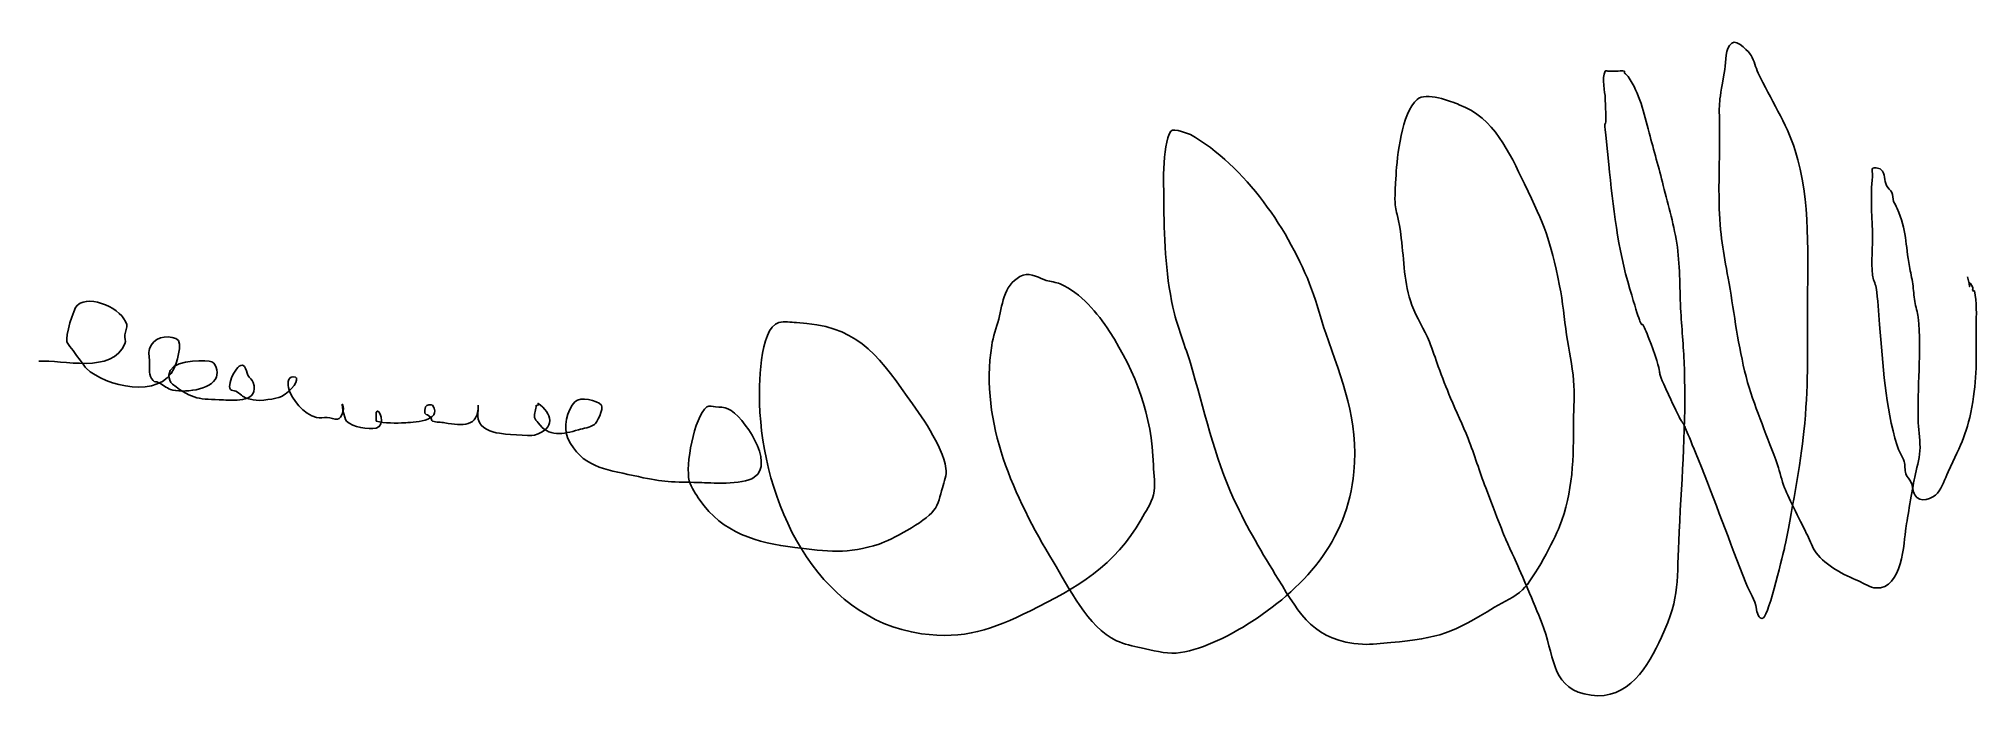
# Model space of a CAD drawing. Extents: x 90 to 421, y 442 to 555.
import ezdxf

# ---------------------------------------------------------------- set-up
doc = ezdxf.new("R2010")
doc.units = 0
doc.layers.add('Calque_1', color=7, linetype='CONTINUOUS')

msp = doc.modelspace()

# ---------------------------------------------------------------- linework, layer by layer
at = {"layer": 'Calque_1', "color": 7}
for points in [[(379.022712, 554.324258), (377.811043, 553.354923), (378.078378, 551.356951), (377.823288, 549.826356)], [(382.321191, 552.22526), (382.082513, 552.643058), (379.962539, 555.07612), (379.022712, 554.324258)], [(383.520614, 549.226658), (383.056129, 550.197836), (382.855294, 551.290564), (382.321191, 552.22526)], [(357.432831, 549.526507), (356.773805, 548.428139), (357.401934, 545.802746), (357.432831, 545.028605)], [(358.032529, 549.526507), (357.832687, 549.526507), (357.535672, 549.698003), (357.432831, 549.526507)], [(359.231981, 549.526507), (358.832183, 549.526507), (358.432356, 549.526507), (358.032529, 549.526507)], [(360.731282, 549.526507), (360.284287, 549.749877), (359.731729, 549.526507), (359.231981, 549.526507)], [(360.731282, 549.226658), (360.675723, 549.309713), (360.820573, 549.481776), (360.731282, 549.526507)], [(361.331008, 548.626932), (361.174252, 548.862208), (360.888094, 548.991411), (360.731282, 549.226658)], [(377.823288, 549.826356), (376.59634, 542.464668), (376.923713, 545.605172), (376.923713, 537.831978)], [(389.817666, 536.032828), (388.301329, 540.733436), (385.632028, 544.811868), (383.520614, 549.226658)], [(332.544472, 543.829181), (331.067027, 544.397414), (326.882324, 546.071443), (325.347817, 544.728756)], [(357.432831, 545.028605), (357.827528, 535.160806), (356.695427, 546.737641), (358.032529, 533.633953)], [(364.929307, 539.03143), (364.011902, 542.548205), (363.355427, 545.590261), (361.331008, 548.626932)], [(325.347817, 544.728756), (322.73331, 542.441027), (321.925635, 534.917083), (321.749518, 531.834775)], [(343.639276, 530.335474), (341.049685, 535.730457), (338.490567, 541.542217), (332.544472, 543.829181)], [(283.367463, 539.331279), (281.688738, 536.813206), (282.168026, 529.137184), (282.168026, 526.437298)], [(286.665931, 538.731553), (286.60612, 538.765285), (283.74908, 539.903707), (283.367463, 539.331279)], [(367.328183, 530.035625), (366.586441, 533.049052), (365.71269, 536.02852), (364.929307, 539.03143)], [(307.356236, 512.343893), (303.697843, 522.175833), (295.977855, 533.493581), (286.665931, 538.731553)], [(376.923713, 537.831978), (376.923713, 533.633953), (376.71395, 529.430683), (376.923713, 525.237874)], [(391.916693, 508.745594), (391.916693, 517.515619), (392.538302, 527.598879), (389.817666, 536.032828)], [(358.032529, 533.633953), (358.762082, 526.484523), (359.55771, 519.254362), (361.630857, 512.343893)], [(403.611222, 533.034227), (402.559909, 533.244557), (403.086869, 532.213342), (403.011496, 531.534926)], [(404.510797, 532.73435), (404.287427, 532.958003), (403.921162, 532.972176), (403.611222, 533.034227)], [(405.410372, 530.035625), (404.986309, 530.883751), (405.181332, 532.063843), (404.510797, 532.73435)], [(321.749518, 531.834775), (321.287613, 523.751471), (321.758022, 528.176013), (322.649093, 521.039849)], [(349.636479, 512.943619), (347.965087, 521.161313), (347.184822, 522.948898), (343.639276, 530.335474)], [(369.727058, 519.54052), (369.233405, 523.094995), (368.185918, 526.551052), (367.328183, 530.035625)], [(403.011496, 531.534926), (402.64577, 528.24325), (402.888472, 525.257773), (403.011496, 521.939395)], [(406.309946, 528.836173), (406.106986, 529.292891), (405.633883, 529.58863), (405.410372, 530.035625)], [(282.168026, 526.437298), (282.168026, 520.349726), (282.509464, 514.088872), (283.967178, 508.145868)], [(406.609824, 527.336901), (406.509761, 527.836649), (406.516847, 528.370441), (406.309946, 528.836173)], [(407.20955, 526.137449), (407.024447, 526.544391), (406.809723, 526.937074), (406.609824, 527.336901)], [(409.308548, 516.242069), (408.609099, 519.972491), (408.899679, 522.419159), (407.20955, 526.137449)], [(376.923713, 525.237874), (377.185068, 520.009455), (377.841798, 517.630309), (378.722863, 512.343893)], [(322.649093, 521.039849), (323.127921, 517.20908), (323.06366, 513.337408), (324.448243, 509.645169)], [(370.326784, 508.445717), (370.112485, 512.143172), (370.236643, 515.872091), (369.727058, 519.54052)], [(403.011496, 521.939395), (403.10022, 519.542164), (402.74674, 517.126989), (403.011496, 514.742769)], [(409.908274, 513.243468), (409.708431, 514.24302), (409.4964, 515.240192), (409.308548, 516.242069)], [(258.179247, 514.742769), (254.970882, 513.576085), (254.674032, 510.017584), (253.981205, 507.246293)], [(262.077423, 513.843194), (261.108326, 514.146047), (259.421981, 515.194668), (258.179247, 514.742769)], [(264.476299, 513.243468), (263.721169, 513.573846), (262.864137, 513.597345), (262.077423, 513.843194)], [(272.872369, 505.147266), (270.850391, 508.281335), (268.000183, 511.701789), (264.476299, 513.243468)], [(350.835902, 504.54754), (350.421591, 507.344117), (350.199921, 510.173235), (349.636479, 512.943619)], [(403.011496, 514.742769), (403.092, 514.019565), (403.4916, 513.361531), (403.611222, 512.64377)], [(403.611222, 512.64377), (403.957871, 510.563934), (404.020035, 508.446567), (404.210948, 506.346718)], [(410.208151, 510.244894), (410.051395, 511.237106), (410.008309, 512.243943), (409.908274, 513.243468)], [(420.103502, 512.64377), (418.766825, 515.317153), (420.221991, 510.37115), (419.203928, 514.44292)], [(420.103502, 512.044044), (420.014211, 512.22291), (420.192794, 512.464961), (420.103502, 512.64377)], [(96.854698, 509.645169), (96.08298, 508.959184), (94.783995, 504.298517), (95.05554, 503.348117)], [(105.250768, 506.346718), (104.605109, 508.929364), (98.999016, 511.551213), (96.854698, 509.645169)], [(309.755112, 504.847389), (308.895165, 507.326117), (308.271203, 509.884951), (307.356236, 512.343893)], [(324.448243, 509.645169), (325.264564, 507.468331), (326.569691, 505.501143), (327.446844, 503.348117)], [(361.630857, 512.343893), (365.115288, 500.729159), (362.261225, 511.298532), (365.529033, 502.148665)], [(378.722863, 512.343893), (379.608973, 507.027175), (380.257909, 501.655011), (381.721465, 496.451339)], [(410.807849, 507.546142), (410.720542, 508.463518), (410.351868, 509.334633), (410.208151, 510.244894)], [(420.40338, 512.044044), (420.377868, 512.140989), (420.148261, 511.954753), (420.103502, 512.044044)], [(420.703228, 506.046841), (420.703228, 507.78), (420.852047, 510.249515), (420.40338, 512.044044)], [(104.950911, 504.54754), (105.005959, 505.153049), (105.398235, 505.756857), (105.250768, 506.346718)], [(216.498739, 506.646567), (213.062615, 505.730268), (213.136894, 495.198482), (213.200286, 492.853011)], [(219.497338, 506.646567), (218.498749, 506.689937), (217.464523, 506.904236), (216.498739, 506.646567)], [(238.388502, 494.052463), (233.138007, 501.553162), (229.406111, 506.215757), (219.497338, 506.646567)], [(253.981205, 507.246293), (253.604869, 505.740926), (253.014222, 504.282557), (252.781767, 502.748391)], [(283.967178, 508.145868), (284.667477, 505.290784), (285.821206, 502.565528), (286.665931, 499.749789)], [(370.92651, 498.850214), (370.827865, 502.053449), (370.512255, 505.246337), (370.326784, 508.445717)], [(391.316967, 488.05526), (392.110583, 495.877861), (391.916693, 500.928746), (391.916693, 508.745594)], [(404.210948, 506.346718), (404.843244, 499.391405), (405.158202, 492.396463), (407.20955, 485.656384)], [(410.807849, 489.554561), (410.633235, 495.488863), (411.371008, 501.633184), (410.807849, 507.546142)], [(420.103502, 493.152888), (420.876397, 497.900665), (420.703228, 501.32897), (420.703228, 506.046841)], [(90.257783, 500.049666), (94.25829, 500.360882), (102.850206, 497.796463), (104.950911, 503.048239)], [(95.05554, 503.348117), (95.108349, 503.163298), (98.287971, 498.912094), (98.354001, 498.850214)], [(104.950911, 503.048239), (105.136523, 503.512271), (104.905698, 504.049833), (104.950911, 504.54754)], [(113.646847, 503.947814), (111.969825, 504.576709), (109.76241, 504.142554), (109.148947, 502.148665)], [(113.346989, 498.850214), (113.516529, 499.217528), (115.11201, 503.398375), (113.646847, 503.947814)], [(252.781767, 502.748391), (250.751344, 489.347575), (256.579849, 477.027326), (263.276861, 465.865625)], [(280.368867, 482.357934), (280.120524, 490.801351), (277.436801, 498.072416), (272.872369, 505.147266)], [(314.552863, 481.158482), (315.360907, 490.046825), (312.56195, 496.75714), (309.755112, 504.847389)], [(327.446844, 503.348117), (328.00748, 501.972009), (328.446369, 500.549414), (328.946145, 499.150063)], [(352.035354, 496.751187), (351.821339, 499.371846), (351.221244, 501.946583), (350.835902, 504.54754)], [(109.148947, 502.148665), (108.913785, 501.384416), (109.148947, 500.549414), (109.148947, 499.749789)], [(109.148947, 499.749789), (109.148947, 498.660123), (108.963334, 497.693594), (109.748667, 496.751187)], [(119.344184, 500.049666), (117.722625, 500.252343), (112.447409, 500.211524), (112.447409, 497.650762)], [(120.543622, 497.350913), (120.862536, 498.307663), (120.557511, 499.897984), (119.344184, 500.049666)], [(125.341379, 499.150063), (124.348663, 500.390957), (122.268013, 496.151206), (122.942497, 495.251887)], [(286.665931, 499.749789), (289.00355, 491.957688), (290.714428, 483.787191), (294.162406, 476.360731)], [(365.529033, 502.148665), (367.893014, 495.529512), (365.447679, 500.340189), (368.227786, 494.352312)], [(98.354001, 498.850214), (101.721682, 495.693014), (110.918038, 493.587496), (113.346989, 498.850214)], [(109.748667, 496.751187), (109.951033, 496.508258), (110.365537, 496.592731), (110.648248, 496.451339)], [(110.648248, 496.451339), (111.369022, 496.090942), (111.988363, 495.522935), (112.747266, 495.251887)], [(112.447409, 497.650762), (112.447409, 497.112491), (112.619557, 496.478438), (113.047123, 496.15149)], [(112.747266, 495.251887), (114.681966, 494.560942), (119.794708, 495.104202), (120.543622, 497.350913)], [(113.047123, 496.15149), (116.653649, 493.39355), (117.608091, 493.625027), (121.74306, 493.452737)], [(121.74306, 493.452737), (123.865693, 493.364296), (127.878426, 492.992164), (126.840674, 496.451339)], [(125.941093, 497.650762), (125.679682, 498.121285), (125.677613, 498.72977), (125.341379, 499.150063)], [(126.840674, 496.451339), (126.697071, 496.930025), (126.183801, 497.213887), (125.941093, 497.650762)], [(131.638431, 494.052463), (133.430924, 494.888939), (134.801969, 497.096022), (134.037306, 497.350913)], [(134.037306, 497.350913), (132.881443, 497.736198), (132.618022, 496.431128), (132.837868, 495.551764)], [(328.946145, 499.150063), (329.64582, 497.350913), (330.305783, 495.535805), (331.045172, 493.752586)], [(352.035354, 489.854409), (352.035354, 492.153335), (352.222441, 494.459887), (352.035354, 496.751187)], [(370.026935, 470.963254), (370.54783, 480.964422), (371.224998, 489.149008), (370.92651, 498.850214)], [(381.721465, 496.451339), (383.07515, 491.638224), (385.192261, 487.07572), (386.819093, 482.357934)], [(122.942497, 495.251887), (123.132135, 494.999036), (123.559364, 495.09343), (123.842075, 494.952038)], [(123.842075, 494.952038), (125.406329, 494.169902), (124.344298, 493.987663), (126.840674, 493.452737)], [(126.840674, 493.452737), (127.988991, 493.20669), (130.722554, 493.625083), (131.638431, 494.052463)], [(132.837868, 495.551764), (133.362553, 493.45302), (135.480974, 490.992803), (137.635625, 490.454135)], [(142.133519, 492.553162), (141.664266, 493.491657), (142.421046, 490.166617), (142.733239, 489.854409)], [(157.42637, 492.553162), (157.302156, 492.739398), (156.299893, 492.618076), (156.226932, 492.253285)], [(165.222726, 492.553162), (165.222726, 492.653225), (165.222726, 492.35332), (165.222726, 492.253285)], [(174.818234, 487.455534), (178.462242, 488.527313), (177.84902, 491.232302), (175.417954, 492.853011)], [(175.417954, 492.853011), (175.334786, 492.908287), (175.488593, 492.623688), (175.417954, 492.553162)], [(181.715009, 493.152888), (180.308339, 491.746195), (179.653686, 488.702721), (180.515571, 486.855808)], [(186.212908, 492.553162), (185.532259, 493.460674), (182.587544, 494.025392), (181.715009, 493.152888)], [(213.200286, 492.853011), (213.642958, 476.47389), (222.588448, 456.171222), (240.787378, 453.571398)], [(244.985411, 481.758208), (244.359193, 485.828674), (240.657919, 490.810422), (238.388502, 494.052463)], [(331.045172, 493.752586), (332.005294, 491.436935), (333.128551, 489.1896), (334.043773, 486.855808)], [(368.227786, 494.352312), (372.439843, 485.28017), (368.910879, 494.048494), (373.325386, 483.257509)], [(415.905477, 481.158482), (418.216507, 486.088668), (419.231849, 487.798299), (420.103502, 493.152888)], [(137.635625, 490.454135), (138.217439, 490.308718), (138.837132, 490.504025), (139.434786, 490.454135)], [(139.434786, 490.454135), (140.040675, 490.403679), (140.630647, 490.078857), (141.233947, 490.154287)], [(141.233947, 490.154287), (141.959092, 490.244995), (142.401305, 492.017584), (142.133519, 492.553162)], [(142.733239, 489.854409), (143.856689, 488.730983), (146.429983, 488.374809), (147.830856, 488.654986)], [(147.830856, 491.35371), (147.797634, 491.28738), (147.792844, 489.86708), (147.830856, 489.854409)], [(147.830856, 488.654986), (149.511404, 488.99109), (148.332725, 492.357458), (147.830856, 491.35371)], [(147.830856, 489.854409), (149.090224, 489.434627), (151.396087, 489.489704), (152.628613, 489.554561)], [(152.628613, 489.554561), (153.727917, 489.612387), (159.298424, 489.745049), (157.42637, 492.553162)], [(156.226932, 492.253285), (155.891007, 490.573701), (156.197083, 491.383587), (157.126504, 490.454135)], [(157.126504, 490.454135), (157.284536, 490.295962), (157.2171, 489.932901), (157.42637, 489.854409)], [(157.42637, 489.854409), (158.088141, 489.606378), (158.83001, 489.680929), (159.525388, 489.554561)], [(159.525388, 489.554561), (162.550236, 489.004583), (165.222726, 488.774721), (165.222726, 492.553162)], [(165.222726, 492.253285), (165.222726, 491.553609), (165.07093, 490.837294), (165.222726, 490.154287)], [(165.222726, 490.154287), (165.571693, 488.583893), (167.432054, 488.000523), (168.821039, 487.755411)], [(175.118091, 492.553162), (175.018141, 491.853487), (174.747906, 491.157411), (174.818234, 490.454135)], [(174.818234, 490.454135), (174.854092, 490.095553), (175.208479, 489.847805), (175.417954, 489.554561)], [(175.417954, 492.553162), (175.347315, 492.48258), (175.218055, 492.553162), (175.118091, 492.553162)], [(175.417954, 489.554561), (177.16991, 487.101827), (179.692835, 487.583972), (182.314729, 488.355109)], [(185.013462, 489.254712), (185.383451, 489.501326), (186.707075, 491.894249), (186.212908, 492.553162)], [(204.204492, 492.253285), (202.030753, 490.514315), (200.512236, 482.202595), (201.205896, 479.659181)], [(205.703787, 492.253285), (205.205749, 492.294671), (204.594741, 492.565493), (204.204492, 492.253285)], [(207.802806, 491.953436), (207.161082, 492.249628), (206.40812, 492.194665), (205.703787, 492.253285)], [(212.300705, 480.258907), (215.893684, 482.654239), (210.493661, 490.711493), (207.802806, 491.953436)], [(349.636479, 471.862828), (351.953887, 477.733606), (352.035354, 483.660879), (352.035354, 489.854409)], [(411.107726, 484.756809), (411.210907, 486.355861), (410.854876, 487.952872), (410.807849, 489.554561)], [(168.821039, 487.755411), (169.335913, 487.664419), (174.013588, 487.218869), (174.818234, 487.455534)], [(180.515571, 486.855808), (182.743339, 482.082009), (186.84527, 481.589065), (191.61038, 480.558756)], [(182.314729, 488.355109), (183.224435, 488.622699), (184.224484, 488.728715), (185.013462, 489.254712)], [(334.043773, 486.855808), (335.128734, 484.089137), (335.9844, 481.236888), (337.042375, 478.459757)], [(388.018517, 468.264529), (389.068129, 473.321764), (390.803556, 482.994312), (391.316967, 488.05526)], [(373.325386, 483.257509), (376.16485, 476.316595), (378.599754, 469.213427), (381.421587, 462.267326)], [(407.20955, 485.656384), (407.496161, 484.714602), (408.115361, 483.89726), (408.408973, 482.957631)], [(408.408973, 482.957631), (408.619871, 482.283043), (408.485225, 481.52914), (408.708822, 480.858633)], [(410.208151, 480.258907), (410.496888, 481.760391), (411.009279, 483.230976), (411.107726, 484.756809)], [(191.61038, 480.558756), (196.848986, 479.426088), (197.113221, 479.499619), (203.005049, 479.359332)], [(201.205896, 479.659181), (201.535421, 478.450913), (202.297836, 477.394356), (203.005049, 476.360731)], [(203.005049, 479.359332), (204.664626, 479.319931), (210.196137, 478.855871), (212.300705, 480.258907)], [(244.385697, 478.459757), (244.698596, 479.532557), (245.15534, 480.653688), (244.985411, 481.758208)], [(280.368867, 477.260306), (280.743131, 478.91778), (280.418814, 480.659443), (280.368867, 482.357934)], [(296.261433, 455.070671), (305.905011, 461.125956), (313.478107, 469.336054), (314.552863, 481.158482)], [(386.819093, 482.357934), (387.262261, 481.072677), (387.521405, 479.725115), (388.018517, 478.459757)], [(408.708822, 480.858633), (408.893074, 480.305707), (409.384261, 479.89732), (409.608425, 479.359332)], [(408.708822, 471.56298), (408.967058, 473.319156), (409.787631, 478.072205), (410.208151, 480.258907)], [(414.106328, 477.560154), (414.951959, 478.600951), (415.336309, 479.944261), (415.905477, 481.158482)], [(203.005049, 476.360731), (206.835267, 470.762702), (212.746669, 469.070872), (219.19748, 468.264529)], [(242.886393, 474.561581), (243.744418, 475.657937), (243.995885, 477.12325), (244.385697, 478.459757)], [(278.269849, 473.06228), (279.029645, 474.429912), (280.024265, 475.734217), (280.368867, 477.260306)], [(294.162406, 476.360731), (296.333745, 471.684047), (298.964409, 467.245587), (301.65891, 462.867052)], [(337.042375, 478.459757), (342.194117, 464.9364), (339.766554, 471.770986), (344.53885, 460.468176)], [(388.018517, 478.459757), (388.716775, 476.68235), (390.972586, 472.25177), (391.916693, 470.363528)], [(409.608425, 479.359332), (409.888205, 478.687635), (409.854756, 477.8964), (410.208151, 477.260306)], [(410.208151, 477.260306), (411.066283, 475.71565), (413.341257, 476.61857), (414.106328, 477.560154)], [(233.590745, 468.864227), (235.596606, 469.516139), (241.352943, 472.602161), (242.886393, 474.561581)], [(259.378685, 457.469575), (267.210814, 461.302328), (273.954835, 465.295266), (278.269849, 473.06228)], [(343.339427, 461.067874), (345.334904, 462.98948), (348.728683, 469.563109), (349.636479, 471.862828)], [(367.028334, 452.971672), (370.36182, 460.273578), (369.579175, 462.366227), (370.026935, 470.963254)], [(391.916693, 470.363528), (392.416469, 469.364003), (392.745487, 468.258945), (393.415994, 467.364926)], [(403.611222, 461.367751), (408.100649, 461.103562), (408.366, 469.231682), (408.708822, 471.56298)], [(219.19748, 468.264529), (224.751838, 467.570211), (228.262774, 467.132655), (233.590745, 468.864227)], [(384.420189, 456.270123), (385.330309, 456.816189), (387.959754, 467.981433), (388.018517, 468.264529)], [(393.415994, 467.364926), (395.07446, 465.153647), (398.156145, 463.60148), (400.61262, 462.567175)], [(263.276861, 465.865625), (265.912617, 461.472718), (269.152257, 454.724787), (274.071815, 452.371946)], [(301.65891, 462.867052), (305.491408, 456.63925), (307.75972, 452.307231), (316.052192, 451.77222)], [(338.541647, 458.069272), (340.146198, 459.060321), (341.980951, 459.759742), (343.339427, 461.067874)], [(344.53885, 460.468176), (345.376318, 458.484661), (346.201937, 456.4944), (346.937726, 454.470973)], [(381.421587, 462.267326), (382.232976, 460.270091), (382.920917, 459.568488), (383.220765, 457.769424)], [(400.61262, 462.567175), (401.604803, 462.149433), (402.536551, 461.430964), (403.611222, 461.367751)], [(240.787378, 453.571398), (248.103065, 452.526293), (252.878893, 454.288819), (259.378685, 457.469575)], [(320.849915, 452.072098), (329.086091, 452.758422), (331.543049, 453.746608), (338.541647, 458.069272)], [(383.220765, 457.769424), (383.262718, 457.518557), (383.567301, 455.758384), (384.420189, 456.270123)], [(284.267055, 450.27292), (288.003118, 450.54618), (293.178586, 453.134948), (296.261433, 455.070671)], [(346.937726, 454.470973), (348.883682, 449.119616), (348.31355, 443.992706), (355.033956, 443.076293)], [(355.033956, 443.076293), (361.36131, 442.213483), (364.752765, 447.98709), (367.028334, 452.971672)], [(274.071815, 452.371946), (275.384727, 451.744044), (276.844408, 451.465994), (278.269849, 451.172523)], [(278.269849, 451.172523), (280.249753, 450.764872), (282.251007, 450.125405), (284.267055, 450.27292)], [(316.052192, 451.77222), (317.651216, 451.669039), (319.253102, 451.938898), (320.849915, 452.072098)]]:
    msp.add_open_spline(points, degree=3, dxfattribs=at)

doc.saveas('drawing.dxf')
